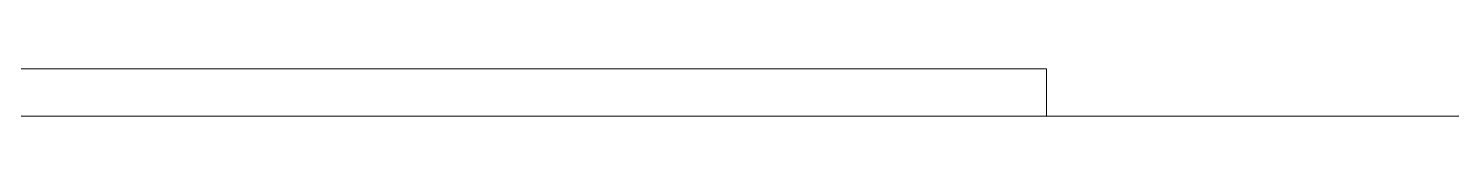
# Model space of a CAD drawing. Header units: millimetres. Extents: x -18512 to 101824, y -95768 to 52898.
# Drawn here: x 62953 to 63551, y -77520 to -77500 of the extents above; entities that cross this region are included whole.
import ezdxf

# ---------------------------------------------------------------- set-up
doc = ezdxf.new("R2010")
doc.units = ezdxf.units.MM
doc.header["$LTSCALE"] = 25
doc.layers.get('0').update_dxf_attribs({"color": 254, "lineweight": 0})

# ---------------------------------------------------------------- blocks, each defined once
blk = doc.blocks.new('A$C6F726D13')
at = {"color": 252, "lineweight": 9}
for p, q in [((-2952.21, -11207.03), (-1942.21, -11207.03)), ((-1942.21, -11207.03), (-1942.21, -11227.03)), ((-1942.21, -11227.03), (-2952.21, -11227.03)), ((-2952.21, -11227.03), (-1942.21, -11227.03))]:
    blk.add_line(p, q, dxfattribs=at)

msp = doc.modelspace()

# ---------------------------------------------------------------- linework, layer by layer
at = {"color": 252}
msp.add_line((63380.94, -77519.85), (64143.15, -77519.85), dxfattribs=at)

# ---------------------------------------------------------------- block references
at = {"color": 252, "xscale": -1, "rotation": 180}
msp.add_blockref('A$C6F726D13', (65323.15, -88726.88), dxfattribs=at)

doc.saveas('drawing.dxf')
